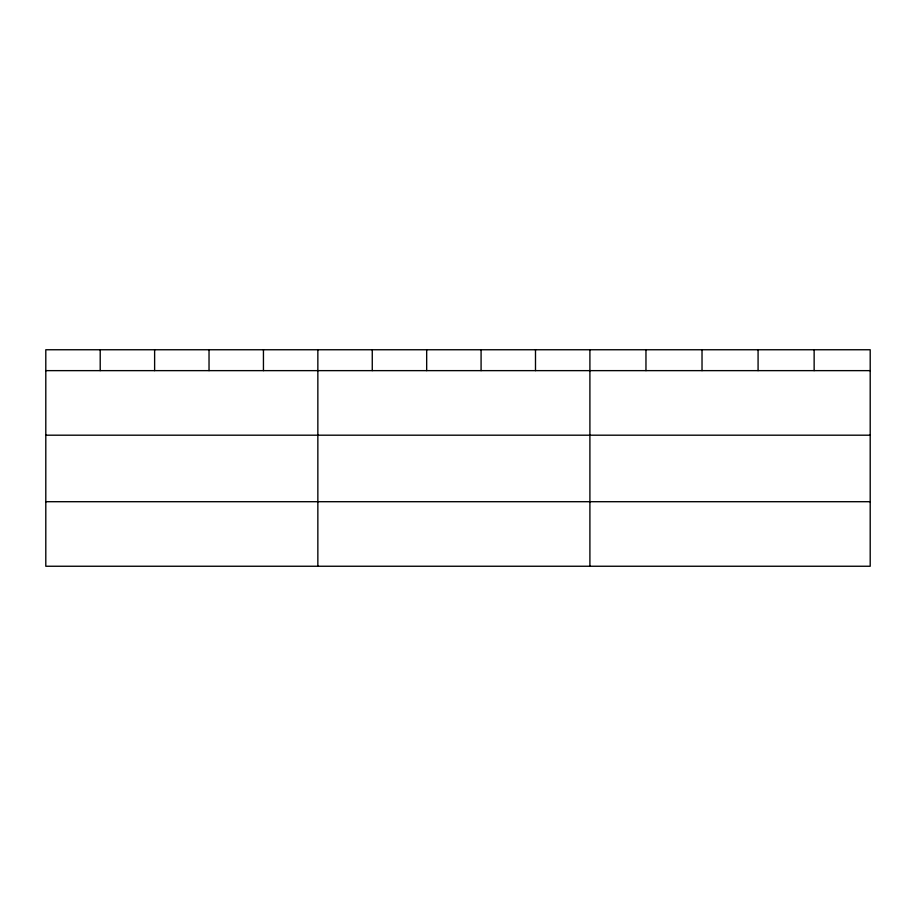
<?xml version="1.0" encoding="UTF-8"?>
<svg xmlns="http://www.w3.org/2000/svg" width="916" height="916" viewBox="0 0 916 916"><rect width="100%" height="100%" fill="white"/><g stroke="black" fill="none" stroke-linecap="round" stroke-linejoin="round"><path stroke-width="1.37" d="M870.2 435.192L870.2 349.752L45.8 349.752L45.8 566.248L870.2 566.248L870.2 435.192L45.8 435.192M45.8 370.637L870.2 370.637M45.8 501.705L870.2 501.705M814.141 349.752L814.141 370.637M758.082 349.752L758.082 370.637M702.022 349.752L702.022 370.637M645.963 349.752L645.963 370.637M589.904 349.752L589.904 566.248M535.494 349.752L535.494 370.637M481.083 349.752L481.083 370.637M426.673 349.752L426.673 370.637M372.262 349.752L372.262 370.637M317.852 349.752L317.852 566.248M263.442 349.752L263.442 370.637M209.031 349.752L209.031 370.637M154.621 349.752L154.621 370.637M100.21 349.752L100.21 370.637"/></g></svg>
